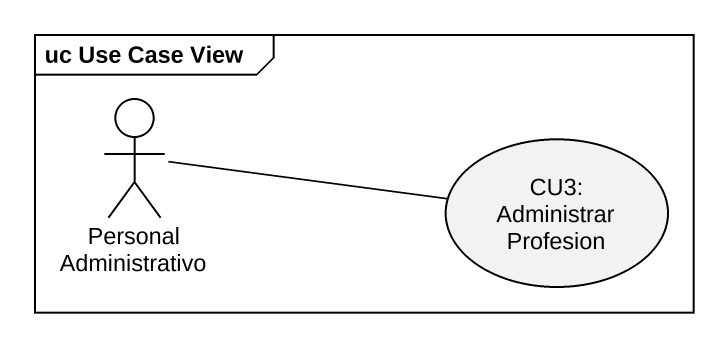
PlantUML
@startuml
mainframe uc Use Case View
actor "Personal Administrativo" as Personal_Administrativo
usecase "CU3: Administrar Profesion" as CU3_Administrar_Profesion
Personal_Administrativo -right- CU3_Administrar_Profesion
@enduml
